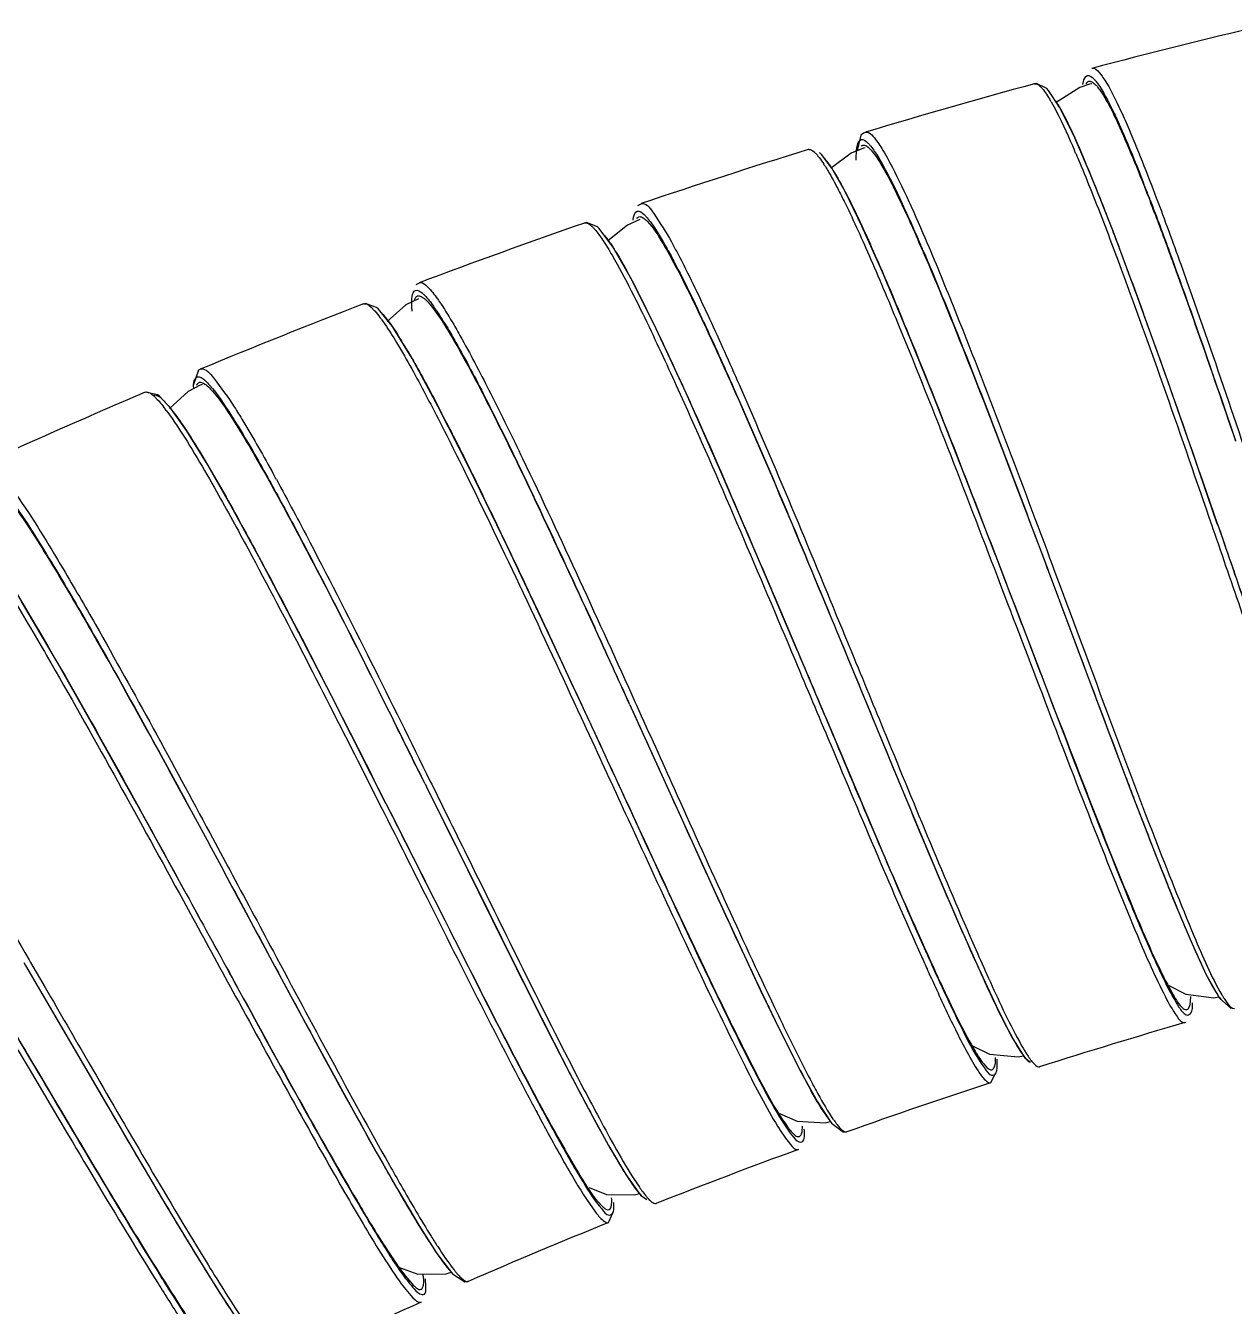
# Model space of a CAD drawing. Header units: millimetres. Extents: x 601 to 1195, y -13 to 407.
# Drawn here: x 950.86 to 964.51, y 366.75 to 381.21 of the extents above; entities that cross this region are included whole.
import ezdxf

# ---------------------------------------------------------------- set-up
doc = ezdxf.new("R2010")
doc.units = ezdxf.units.MM
doc.header["$LTSCALE"] = 0.1

msp = doc.modelspace()

# ---------------------------------------------------------------- linework, layer by layer
at = {"color": 7, "linetype": 'Continuous'}
for p, q in [((962.904, 380.732), (962.904, 380.732)), ((962.276, 380.561), (962.249, 380.556)), ((962.396, 380.503), (962.276, 380.561)), ((962.839, 380.555), (962.845, 380.566)), ((962.904, 380.557), (962.878, 380.553)), ((962.767, 380.516), (962.5, 380.345)), ((962.878, 380.553), (962.767, 380.516)), ((962.699, 379.973), (962.539, 380.294)), ((960.361, 380.012), (960.323, 380.001)), ((960.345, 380.011), (960.361, 380.012)), ((960.344, 379.834), (960.325, 379.831)), ((962.9, 379.506), (962.699, 379.973)), ((959.834, 379.774), (959.828, 379.776)), ((960.184, 379.775), (959.964, 379.609)), ((960.325, 379.831), (960.184, 379.775)), ((960.117, 379.339), (959.968, 379.604)), ((963.142, 378.893), (962.9, 379.506)), ((960.307, 378.949), (960.117, 379.339)), ((957.826, 379.205), (957.77, 379.177)), ((957.812, 379.204), (957.826, 379.205)), ((957.195, 378.99), (957.17, 378.984)), ((957.319, 378.941), (957.195, 378.99)), ((957.798, 379.023), (957.659, 378.962)), ((957.828, 379.048), (957.837, 379.043)), ((957.659, 378.962), (957.438, 378.784)), ((960.539, 378.429), (960.307, 378.949)), ((963.422, 378.141), (963.142, 378.893)), ((955.321, 378.313), (955.268, 378.285)), ((955.307, 378.311), (955.321, 378.313)), ((955.299, 378.13), (955.156, 378.061)), ((963.734, 377.272), (963.422, 378.141)), ((954.699, 378.077), (954.673, 378.069)), ((954.824, 378.032), (954.699, 378.077)), ((955.156, 378.061), (954.944, 377.873)), ((955.226, 377.455), (955.003, 377.816)), ((958.321, 377.062), (957.982, 377.791)), ((952.813, 377.322), (952.752, 377.149)), ((952.842, 377.336), (952.813, 377.322)), ((952.834, 377.334), (952.842, 377.336)), ((952.832, 377.153), (952.697, 377.083)), ((952.752, 377.149), (952.756, 377.113)), ((952.856, 377.16), (952.832, 377.153)), ((952.351, 377.046), (952.211, 377.073)), ((952.697, 377.083), (952.488, 376.888)), ((955.455, 376.901), (955.475, 376.863)), ((953.616, 376.074), (953.629, 376.05)), ((956.305, 375.328), (955.879, 376.205)), ((964.119, 376.171), (964.32, 375.59)), ((964.258, 375.568), (964.27, 375.532)), ((964.32, 375.59), (964.333, 375.554)), ((964.32, 375.588), (964.332, 375.554)), ((956.783, 374.314), (956.305, 375.328)), ((961.813, 375.235), (961.934, 374.919)), ((959.572, 374.167), (959.162, 375.134)), ((962.396, 375.094), (962.409, 375.06)), ((962.397, 375.093), (962.409, 375.06)), ((962.409, 375.06), (962.752, 374.144)), ((962.459, 375.116), (962.471, 375.083)), ((961.934, 374.919), (961.948, 374.883)), ((961.934, 374.919), (961.947, 374.884)), ((959.315, 374.775), (959.572, 374.169)), ((961.872, 374.896), (961.951, 374.689)), ((961.947, 374.884), (962.014, 374.711)), ((956.62, 374.662), (956.749, 374.386)), ((957.183, 374.644), (957.288, 374.415)), ((957.186, 374.634), (957.29, 374.409)), ((960.028, 374.36), (960.042, 374.325)), ((960.028, 374.359), (960.042, 374.325)), ((960.089, 374.383), (960.103, 374.35)), ((960.103, 374.35), (960.191, 374.136)), ((957.236, 373.338), (956.783, 374.314)), ((960.042, 374.325), (960.64, 372.878)), ((959.511, 374.143), (959.526, 374.107)), ((959.572, 374.169), (959.587, 374.133)), ((959.572, 374.167), (959.586, 374.133)), ((957.686, 373.544), (957.701, 373.511)), ((957.686, 373.543), (957.701, 373.511)), ((957.701, 373.511), (958.351, 372.078)), ((957.747, 373.57), (957.761, 373.538)), ((957.236, 373.339), (957.252, 373.303)), ((957.236, 373.338), (957.252, 373.304)), ((957.176, 373.311), (957.193, 373.275)), ((957.193, 373.275), (957.288, 373.068)), ((957.252, 373.304), (957.349, 373.094)), ((963.219, 372.903), (963.279, 372.743)), ((954.653, 372.832), (954.871, 372.4)), ((955.372, 372.65), (955.389, 372.618)), ((955.373, 372.651), (955.389, 372.618)), ((955.389, 372.618), (956.091, 371.2)), ((955.432, 372.679), (955.448, 372.647)), ((955.448, 372.647), (955.57, 372.398)), ((952.118, 372.422), (952.656, 371.444)), ((954.871, 372.4), (954.889, 372.365)), ((954.93, 372.43), (954.948, 372.395)), ((954.93, 372.43), (954.947, 372.396)), ((952.942, 372.096), (953.15, 371.709)), ((953.091, 371.679), (953.108, 371.647)), ((953.091, 371.679), (953.108, 371.647)), ((953.108, 371.647), (953.862, 370.246)), ((953.15, 371.709), (953.166, 371.678)), ((963.683, 371.699), (963.711, 371.629)), ((963.711, 371.629), (963.733, 371.573)), ((952.656, 371.444), (952.675, 371.41)), ((952.656, 371.444), (952.674, 371.41)), ((952.598, 371.412), (952.617, 371.377)), ((952.617, 371.377), (952.75, 371.135)), ((964.021, 370.877), (964.192, 370.502)), ((950.843, 370.632), (950.861, 370.6)), ((950.861, 370.6), (951.779, 369.026)), ((950.901, 370.664), (950.918, 370.633)), ((950.918, 370.633), (951.082, 370.351)), ((964.192, 370.502), (964.345, 370.229)), ((963.771, 370.374), (963.963, 370.274)), ((963.963, 370.274), (964.281, 370.236)), ((964.281, 370.236), (964.336, 370.246)), ((964.345, 370.229), (964.476, 370.115)), ((963.951, 369.955), (963.964, 369.959)), ((963.951, 369.955), (963.955, 369.955)), ((961.993, 369.803), (962.145, 369.557)), ((961.554, 369.692), (961.747, 369.597)), ((961.747, 369.597), (962.069, 369.567)), ((962.069, 369.567), (962.131, 369.58)), ((962.145, 369.557), (962.209, 369.506)), ((961.758, 369.275), (961.761, 369.277)), ((961.758, 369.275), (961.76, 369.276)), ((961.761, 369.277), (961.818, 369.386)), ((959.803, 369.059), (959.963, 368.817)), ((959.377, 368.927), (959.576, 368.841)), ((959.576, 368.841), (959.894, 368.824)), ((959.894, 368.824), (959.949, 368.838)), ((959.963, 368.817), (960.098, 368.717)), ((959.586, 368.522), (959.59, 368.523)), ((959.586, 368.522), (959.588, 368.523)), ((957.639, 368.24), (957.807, 368.004)), ((957.224, 368.091), (957.422, 368.013)), ((957.422, 368.013), (957.742, 368.009)), ((957.742, 368.009), (957.793, 368.024)), ((957.807, 368.004), (957.877, 367.956)), ((952.446, 367.894), (952.76, 367.373)), ((952.463, 367.865), (952.477, 367.842)), ((957.441, 367.696), (957.445, 367.697)), ((957.441, 367.696), (957.444, 367.696)), ((957.445, 367.697), (957.496, 367.814)), ((955.505, 367.348), (955.681, 367.118)), ((955.085, 367.189), (955.289, 367.115)), ((955.289, 367.115), (955.609, 367.119)), ((955.609, 367.119), (955.666, 367.137)), ((955.681, 367.118), (955.821, 367.026)), ((952.317, 367.072), (952.357, 367.009)), ((955.821, 367.026), (955.87, 367.038)), ((955.324, 366.796), (955.328, 366.798))]:
    msp.add_line(p, q, dxfattribs=at)
for points in [[(962.539, 380.294), (962.415, 380.482), (962.396, 380.503)], [(960.323, 380.001), (960.295, 379.978), (960.254, 379.802)], [(959.968, 379.604), (959.851, 379.759), (959.834, 379.774)], [(957.494, 378.715), (957.34, 378.921), (957.319, 378.941)], [(957.982, 377.791), (957.706, 378.342), (957.494, 378.715)], [(961.813, 375.235), (961.453, 376.168), (961.117, 377.023), (960.81, 377.783), (960.539, 378.429)], [(955.003, 377.816), (954.846, 378.012), (954.824, 378.032)], [(955.879, 376.205), (955.518, 376.918), (955.226, 377.455)], [(964.32, 375.588), (964.069, 376.315), (963.734, 377.272)], [(952.502, 376.889), (952.369, 377.032), (952.351, 377.046)], [(959.162, 375.134), (958.717, 376.167), (958.321, 377.062)], [(953.183, 375.788), (952.903, 376.276), (952.677, 376.641), (952.502, 376.889)], [(954.93, 372.43), (954.765, 372.756), (954.314, 373.645), (953.894, 374.459), (953.515, 375.179), (953.183, 375.788)], [(962.409, 375.06), (962.861, 373.852), (963.118, 373.17)], [(952.118, 372.422), (951.636, 373.288), (951.198, 374.058), (950.814, 374.712)], [(963.118, 373.17), (963.367, 372.513), (963.604, 371.9)], [(960.64, 372.878), (960.903, 372.246), (961.157, 371.642), (961.398, 371.079), (961.621, 370.573), (961.821, 370.143), (961.993, 369.803)], [(958.351, 372.078), (958.634, 371.458), (958.907, 370.864), (959.166, 370.311), (959.406, 369.815), (959.62, 369.392), (959.803, 369.059)], [(963.604, 371.9), (963.823, 371.349), (964.021, 370.877)], [(956.091, 371.2), (956.394, 370.591), (956.686, 370.009), (956.963, 369.468), (957.218, 368.981), (957.446, 368.566), (957.639, 368.24)], [(950.861, 370.6), (951.421, 369.639), (951.77, 369.04)], [(953.862, 370.246), (954.185, 369.649), (954.495, 369.079), (954.789, 368.549), (955.06, 368.073), (955.301, 367.667), (955.505, 367.348)], [(951.77, 369.04), (952.114, 368.454), (952.446, 367.894)], [(952.76, 367.373), (953.048, 366.911), (953.299, 366.53)]]:
    msp.add_lwpolyline(points, dxfattribs=at)
for centre, radius, start, end in [((982.961, 304.665), 78.666, 103.32538, 104.77142), ((982.961, 304.665), 78.666, 105.26205, 106.70809), ((960.728, 379.367), 1.978, 29.8959, 30.4281), ((961.183, 379.539), 1.55, 30.7539, 32.186), ((960.973, 379.413), 1.795, 30.5526, 30.7826), ((982.961, 304.665), 78.667, 107.19858, 108.64462), ((959.711, 379.782), 0.034, 99.0682, 106.959), ((959.411, 379.417), 0.514, 39.698, 42.1803), ((959.28, 379.308), 0.684, 37.6647, 39.7092), ((959.613, 379.478), 0.36, 43.3956, 44.9526), ((959.577, 379.444), 0.41, 42.5254, 43.4089), ((950.812, 374.669), 12.956, 23.1582, 23.3371), ((950.713, 374.544), 13.158, 22.925, 23.4555), ((958.315, 378.636), 1.861, 31.9744, 32.9505), ((959.038, 379.017), 1.098, 34.7842, 36.1827), ((945.832, 372.49), 18.453, 21.8609, 22.8943), ((939.65, 370.111), 25.596, 21.2213, 21.3634), ((935.185, 368.213), 29.927, 20.7292, 21.8706), ((936.744, 368.985), 28.713, 20.9285, 21.2184), ((949.455, 373.934), 12.475, 24.7499, 25.0118), ((944.915, 371.861), 17.466, 23.3965, 24.6909), ((934.106, 367.877), 31.567, 20.7922, 21.0646), ((982.961, 304.665), 78.666, 109.13523, 110.58128), ((956.541, 378.166), 1.096, 36.6454, 38.2119), ((955.65, 377.639), 2.077, 33.6898, 33.9052), ((956.229, 377.935), 1.484, 34.5849, 36.6137), ((955.908, 377.712), 1.875, 34.0164, 34.6364), ((955.763, 377.614), 2.05, 33.7195, 34.0208), ((939.943, 369.591), 22.925, 23.3503, 23.66), ((938.138, 368.901), 24.861, 23.1588, 23.454), ((921.721, 363.057), 44.345, 20.6008, 20.8033), ((937.986, 368.72), 24.554, 23.6067, 23.7968), ((902.803, 355.979), 64.543, 19.63719, 20.57257), ((945.135, 371.73), 14.204, 26.5387, 27.2017), ((982.961, 304.665), 78.666, 111.0719, 112.51794), ((954.371, 377.612), 0.576, 43.0934, 44.6516), ((954.274, 377.521), 0.709, 41.4735, 43.0879), ((940.441, 369.389), 19.449, 25.7469, 26.5301), ((953.4, 376.821), 1.829, 35.9414, 36.9027), ((954.072, 377.233), 1.095, 38.6831, 40.046), ((930.566, 364.639), 30.407, 24.72, 25.7257), ((934.503, 366.65), 26.507, 25.037, 25.1568), ((865.281, 342.449), 104.43, 19.56725, 19.71042), ((950.179, 374.605), 5.794, 31.1714, 31.7549), ((949.391, 374.128), 6.716, 30.756, 31.1746), ((816.029, 324.989), 156.686, 19.06606, 19.55156), ((919.097, 359.326), 43.047, 24.479, 24.7604), ((982.961, 304.665), 78.666, 113.00857, 114.45461), ((933.752, 365.53), 24.566, 27.4768, 27.6783), ((950.55, 375.45), 2.37, 36.7486, 37.3304), ((931.072, 364.137), 27.585, 27.2133, 27.4754), ((929.087, 362.613), 28.055, 28.712, 28.8417), ((852.949, 330.051), 115.385, 23.34768, 23.50596), ((891.24, 344.34), 72.067, 25.70041, 25.97727), ((862.159, 331.07), 104.539, 24.63408, 25.38957), ((864.516, 332.027), 101.996, 24.69171, 25.45674), ((797.272, 306.077), 176.004, 22.9745, 23.32989), ((861.547, 330.07), 105.011, 25.12806, 25.69028), ((709.01, 258.635), 273.447, 24.80131, 25.04325), ((696.173, 254.781), 287.217, 24.42449, 24.61562), ((700.333, 256.377), 282.769, 24.47881, 24.67155), ((1333.374, 512.746), 395.69, 200.50447, 200.69635), ((668.019, 230.215), 320.718, 26.36677, 26.49716), ((676.439, 234.06), 311.466, 26.42087, 26.55417), ((1000.42, 386.221), 39.503, 201.7656, 201.9394), ((989.275, 381.963), 28.043, 202.4088, 202.9943), ((996.375, 386.539), 38.711, 204.0491, 204.3495), ((973.794, 375.112), 10.651, 203.934, 204.3517), ((998.322, 387.348), 40.885, 204.0288, 204.2515), ((993.494, 387.013), 38.64, 205.8687, 206.4956), ((994.982, 387.27), 39.628, 205.6006, 205.8379), ((963.213, 370.269), 0.807, 356.2484, 358.6006), ((965.129, 370.797), 0.964, 213.0871, 213.6266), ((965.557, 370.967), 1.376, 210.5073, 212.0881), ((965.282, 370.795), 1.052, 212.1093, 213.3321), ((982.961, 304.665), 68, 106.23048, 107.67653), ((983.17, 381.777), 27.071, 206.3105, 206.9391), ((962.39, 369.747), 0.307, 222.4774, 225.0822), ((982.961, 304.665), 68, 108.1669, 109.61294), ((961.738, 369.418), 0.0886, 335.8051, 337.8734), ((961.728, 369.422), 0.0992, 337.8665, 339.4756), ((992.258, 387.96), 40.382, 207.9523, 208.1025), ((990.396, 387.035), 38.238, 207.974, 208.2003), ((986.46, 385.035), 33.819, 208.2251, 208.3532), ((960.648, 369.399), 0.895, 217.1126, 218.2492), ((960.49, 369.274), 0.694, 218.2124, 220.3593), ((961.081, 369.613), 1.33, 214.4342, 216.2723), ((960.813, 369.418), 0.999, 216.3103, 217.4842), ((960.706, 369.336), 0.865, 217.5018, 217.9804), ((960.128, 368.744), 0.0252, 284.1194, 289.8235), ((982.961, 304.665), 68, 110.10357, 111.54961), ((989.116, 387.745), 39.329, 209.5252, 209.6762), ((960.18, 369.745), 2.901, 212.896, 214.6694), ((978.821, 382.226), 28.115, 210.3208, 210.6582), ((977.602, 381.407), 26.655, 210.1553, 210.8904), ((958.039, 368.208), 0.304, 226.8333, 228.6663), ((999.526, 395.981), 54.822, 210.8823, 211.5841), ((982.961, 304.665), 68, 112.04023, 113.48628), ((957.395, 367.842), 0.107, 342.8261, 344.631), ((957.383, 367.845), 0.119, 344.6228, 345.8885), ((984.017, 386.849), 37.295, 211.8967, 212.0819), ((956.288, 367.71), 0.844, 221.0864, 222.7362), ((956.347, 367.648), 0.809, 221.579, 222.4728), ((954.437, 366.997), 0.921, 5.2906, 6.678), ((955.851, 367.055), 0.0253, 287.2407, 293.6731), ((982.961, 304.665), 68, 113.97714, 115.42318)]:
    msp.add_arc(centre, radius, start, end, dxfattribs=at)
for points, knots in [([(962.904, 380.732), (962.911, 380.734), (962.956, 380.729), (962.984, 380.689), (963.006, 380.66)], [0, 0, 0, 0, 0.162462, 1, 1, 1, 1]), ([(962.254, 380.557), (962.263, 380.56), (962.288, 380.555), (962.307, 380.54), (962.317, 380.53)], [0, 0, 0, 0, 0.408357, 1, 1, 1, 1]), ([(962.801, 380.549), (962.802, 380.554), (962.804, 380.564), (962.806, 380.574), (962.807, 380.579)], [0, 0, 0, 0, 0.519116, 1, 1, 1, 1]), ([(962.807, 380.579), (962.814, 380.606), (962.843, 380.68), (962.906, 380.632), (962.925, 380.613)], [0, 0, 0, 0, 0.505353, 1, 1, 1, 1]), ([(962.845, 380.566), (962.848, 380.57), (962.855, 380.579), (962.865, 380.584), (962.87, 380.585)], [0, 0, 0, 0, 0.536795, 1, 1, 1, 1]), ([(962.87, 380.585), (962.874, 380.586), (962.884, 380.587), (962.893, 380.584), (962.897, 380.582)], [0, 0, 0, 0, 0.469878, 1, 1, 1, 1]), ([(962.897, 380.582), (962.905, 380.579), (962.946, 380.553), (962.974, 380.513), (962.997, 380.48)], [0, 0, 0, 0, 0.1735, 1, 1, 1, 1]), ([(962.925, 380.613), (962.929, 380.609), (962.937, 380.6), (962.944, 380.592), (962.948, 380.587)], [0, 0, 0, 0, 0.478004, 1, 1, 1, 1]), ([(962.948, 380.587), (962.964, 380.567), (963.044, 380.452), (963.106, 380.326), (963.155, 380.222)], [0, 0, 0, 0, 0.179943, 1, 1, 1, 1]), ([(963.006, 380.66), (963.022, 380.64), (963.099, 380.525), (963.16, 380.4), (963.208, 380.298)], [0, 0, 0, 0, 0.183499, 1, 1, 1, 1]), ([(962.317, 380.53), (962.326, 380.522), (962.371, 380.473), (962.407, 380.415), (962.434, 380.369)], [0, 0, 0, 0, 0.186973, 1, 1, 1, 1]), ([(962.997, 380.48), (963.095, 380.337), (963.287, 379.915), (963.461, 379.49), (963.564, 379.223)], [0, 0, 0, 0, 0.377878, 1, 1, 1, 1]), ([(962.443, 380.353), (962.463, 380.318), (962.56, 380.138), (962.643, 379.952), (962.708, 379.802)], [0, 0, 0, 0, 0.198241, 1, 1, 1, 1]), ([(962.519, 380.326), (962.539, 380.292), (962.636, 380.115), (962.719, 379.93), (962.784, 379.781)], [0, 0, 0, 0, 0.196123, 1, 1, 1, 1]), ([(963.208, 380.298), (963.24, 380.23), (963.392, 379.891), (963.526, 379.545), (963.631, 379.269)], [0, 0, 0, 0, 0.202167, 1, 1, 1, 1]), ([(963.155, 380.222), (963.181, 380.168), (963.299, 379.909), (963.405, 379.645), (963.487, 379.436)], [0, 0, 0, 0, 0.208533, 1, 1, 1, 1]), ([(960.361, 380.012), (960.39, 380.008), (960.455, 379.941), (960.501, 379.874), (960.53, 379.827)], [0, 0, 0, 0, 0.347212, 1, 1, 1, 1]), ([(960.243, 379.693), (960.242, 379.71), (960.243, 379.767), (960.246, 379.824), (960.255, 379.863)], [0, 0, 0, 0, 0.306305, 1, 1, 1, 1]), ([(960.255, 379.863), (960.261, 379.887), (960.29, 379.954), (960.349, 379.912), (960.368, 379.894)], [0, 0, 0, 0, 0.494692, 1, 1, 1, 1]), ([(960.298, 379.852), (960.301, 379.854), (960.306, 379.859), (960.313, 379.862), (960.316, 379.863)], [0, 0, 0, 0, 0.518668, 1, 1, 1, 1]), ([(960.316, 379.863), (960.319, 379.864), (960.325, 379.865), (960.332, 379.864), (960.335, 379.863)], [0, 0, 0, 0, 0.482418, 1, 1, 1, 1]), ([(960.335, 379.863), (960.365, 379.856), (960.431, 379.788), (960.478, 379.718), (960.508, 379.67)], [0, 0, 0, 0, 0.352524, 1, 1, 1, 1]), ([(960.368, 379.894), (960.377, 379.886), (960.419, 379.84), (960.454, 379.788), (960.481, 379.745)], [0, 0, 0, 0, 0.193194, 1, 1, 1, 1]), ([(959.705, 379.815), (959.728, 379.819), (959.761, 379.795), (959.784, 379.771), (959.792, 379.762)], [0, 0, 0, 0, 0.652987, 1, 1, 1, 1]), ([(959.879, 379.721), (959.886, 379.713), (959.902, 379.694), (959.916, 379.675), (959.924, 379.665)], [0, 0, 0, 0, 0.466452, 1, 1, 1, 1]), ([(960.481, 379.745), (960.502, 379.712), (960.603, 379.537), (960.691, 379.355), (960.76, 379.208)], [0, 0, 0, 0, 0.196123, 1, 1, 1, 1]), ([(960.53, 379.827), (960.551, 379.793), (960.651, 379.62), (960.738, 379.44), (960.805, 379.295)], [0, 0, 0, 0, 0.196714, 1, 1, 1, 1]), ([(962.724, 379.764), (962.738, 379.732), (962.798, 379.59), (962.856, 379.448), (962.899, 379.339)], [0, 0, 0, 0, 0.232993, 1, 1, 1, 1]), ([(959.894, 379.621), (959.905, 379.604), (959.954, 379.523), (959.999, 379.44), (960.033, 379.374)], [0, 0, 0, 0, 0.217373, 1, 1, 1, 1]), ([(959.94, 379.643), (959.953, 379.623), (960.018, 379.524), (960.074, 379.42), (960.118, 379.337)], [0, 0, 0, 0, 0.203157, 1, 1, 1, 1]), ([(960.508, 379.67), (960.524, 379.644), (960.599, 379.516), (960.666, 379.384), (960.717, 379.278)], [0, 0, 0, 0, 0.20619, 1, 1, 1, 1]), ([(960.033, 379.374), (960.061, 379.32), (960.192, 379.058), (960.312, 378.791), (960.404, 378.58)], [0, 0, 0, 0, 0.209307, 1, 1, 1, 1]), ([(960.717, 379.278), (960.735, 379.241), (960.812, 379.08), (960.885, 378.917), (960.94, 378.791)], [0, 0, 0, 0, 0.225836, 1, 1, 1, 1]), ([(960.805, 379.295), (960.826, 379.251), (960.915, 379.056), (961, 378.86), (961.064, 378.708)], [0, 0, 0, 0, 0.22643, 1, 1, 1, 1]), ([(962.899, 379.339), (963.003, 379.08), (963.478, 377.831), (963.913, 376.568), (964.258, 375.568)], [0, 0, 0, 0, 0.208687, 1, 1, 1, 1]), ([(963.631, 379.269), (963.726, 379.019), (964.149, 377.859), (964.543, 376.688), (964.851, 375.769)], [0, 0, 0, 0, 0.215572, 1, 1, 1, 1]), ([(957.727, 379.051), (957.732, 379.077), (957.763, 379.149), (957.825, 379.1), (957.846, 379.081)], [0, 0, 0, 0, 0.479436, 1, 1, 1, 1]), ([(957.826, 379.205), (957.883, 379.201), (958.004, 379.021), (958.094, 378.882), (958.155, 378.771)], [0, 0, 0, 0, 0.313266, 1, 1, 1, 1]), ([(963.562, 379.241), (963.637, 379.046), (963.971, 378.146), (964.283, 377.238), (964.525, 376.527)], [0, 0, 0, 0, 0.217085, 1, 1, 1, 1]), ([(957.175, 378.985), (957.184, 378.989), (957.21, 378.985), (957.229, 378.97), (957.24, 378.961)], [0, 0, 0, 0, 0.40709, 1, 1, 1, 1]), ([(957.722, 379.016), (957.722, 379.022), (957.724, 379.034), (957.726, 379.045), (957.727, 379.051)], [0, 0, 0, 0, 0.52342, 1, 1, 1, 1]), ([(957.765, 379.035), (957.768, 379.04), (957.774, 379.048), (957.783, 379.053), (957.787, 379.055)], [0, 0, 0, 0, 0.533999, 1, 1, 1, 1]), ([(957.787, 379.055), (957.793, 379.057), (957.808, 379.057), (957.821, 379.052), (957.828, 379.048)], [0, 0, 0, 0, 0.447495, 1, 1, 1, 1]), ([(957.837, 379.043), (957.853, 379.032), (957.944, 378.947), (958.007, 378.839), (958.061, 378.749)], [0, 0, 0, 0, 0.156806, 1, 1, 1, 1]), ([(957.846, 379.081), (957.85, 379.077), (957.857, 379.07), (957.864, 379.063), (957.867, 379.059)], [0, 0, 0, 0, 0.481419, 1, 1, 1, 1]), ([(957.867, 379.059), (957.885, 379.04), (957.976, 378.925), (958.049, 378.797), (958.107, 378.692)], [0, 0, 0, 0, 0.179558, 1, 1, 1, 1]), ([(960.259, 379.052), (960.274, 379.019), (960.34, 378.878), (960.404, 378.737), (960.452, 378.627)], [0, 0, 0, 0, 0.231766, 1, 1, 1, 1]), ([(963.617, 379.083), (963.688, 378.896), (964.002, 378.046), (964.298, 377.189), (964.526, 376.521)], [0, 0, 0, 0, 0.22012, 1, 1, 1, 1]), ([(957.24, 378.961), (957.244, 378.958), (957.253, 378.95), (957.261, 378.942), (957.266, 378.938)], [0, 0, 0, 0, 0.474992, 1, 1, 1, 1]), ([(957.266, 378.938), (957.274, 378.93), (957.314, 378.886), (957.348, 378.837), (957.375, 378.798)], [0, 0, 0, 0, 0.202832, 1, 1, 1, 1]), ([(957.379, 378.791), (957.416, 378.736), (957.608, 378.418), (957.771, 378.085), (957.902, 377.812)], [0, 0, 0, 0, 0.181447, 1, 1, 1, 1]), ([(957.468, 378.752), (957.491, 378.718), (957.598, 378.547), (957.693, 378.367), (957.768, 378.223)], [0, 0, 0, 0, 0.198827, 1, 1, 1, 1]), ([(958.061, 378.749), (958.094, 378.694), (958.253, 378.409), (958.396, 378.116), (958.507, 377.879)], [0, 0, 0, 0, 0.197582, 1, 1, 1, 1]), ([(958.107, 378.692), (958.137, 378.639), (958.273, 378.385), (958.398, 378.125), (958.495, 377.918)], [0, 0, 0, 0, 0.209327, 1, 1, 1, 1]), ([(958.155, 378.771), (958.187, 378.713), (958.339, 378.428), (958.477, 378.136), (958.585, 377.903)], [0, 0, 0, 0, 0.206871, 1, 1, 1, 1]), ([(960.99, 378.677), (961.096, 378.431), (961.586, 377.245), (962.039, 376.044), (962.396, 375.094)], [0, 0, 0, 0, 0.209287, 1, 1, 1, 1]), ([(960.995, 378.679), (961.102, 378.43), (961.589, 377.243), (962.041, 376.042), (962.397, 375.093)], [0, 0, 0, 0, 0.21073, 1, 1, 1, 1]), ([(961.064, 378.708), (961.17, 378.458), (961.655, 377.268), (962.105, 376.064), (962.459, 375.116)], [0, 0, 0, 0, 0.211838, 1, 1, 1, 1]), ([(960.404, 378.58), (960.515, 378.325), (961.026, 377.106), (961.499, 375.871), (961.872, 374.896)], [0, 0, 0, 0, 0.2099, 1, 1, 1, 1]), ([(960.485, 378.553), (960.595, 378.302), (961.098, 377.099), (961.565, 375.882), (961.933, 374.92)], [0, 0, 0, 0, 0.209918, 1, 1, 1, 1]), ([(955.321, 378.313), (955.351, 378.312), (955.426, 378.244), (955.478, 378.177), (955.512, 378.129)], [0, 0, 0, 0, 0.341525, 1, 1, 1, 1]), ([(955.226, 377.99), (955.225, 378.007), (955.221, 378.062), (955.221, 378.119), (955.227, 378.157)], [0, 0, 0, 0, 0.305412, 1, 1, 1, 1]), ([(955.227, 378.157), (955.232, 378.182), (955.256, 378.251), (955.318, 378.212), (955.339, 378.195)], [0, 0, 0, 0, 0.493713, 1, 1, 1, 1]), ([(955.256, 378.116), (955.259, 378.127), (955.265, 378.145), (955.28, 378.158), (955.288, 378.161)], [0, 0, 0, 0, 0.573498, 1, 1, 1, 1]), ([(955.288, 378.161), (955.294, 378.163), (955.309, 378.164), (955.323, 378.159), (955.33, 378.155)], [0, 0, 0, 0, 0.445302, 1, 1, 1, 1]), ([(955.33, 378.155), (955.338, 378.151), (955.354, 378.141), (955.369, 378.128), (955.377, 378.12)], [0, 0, 0, 0, 0.448008, 1, 1, 1, 1]), ([(955.339, 378.195), (955.348, 378.187), (955.397, 378.141), (955.437, 378.088), (955.468, 378.044)], [0, 0, 0, 0, 0.191664, 1, 1, 1, 1]), ([(955.377, 378.12), (955.397, 378.102), (955.505, 377.979), (955.59, 377.839), (955.659, 377.723)], [0, 0, 0, 0, 0.169944, 1, 1, 1, 1]), ([(955.512, 378.129), (955.526, 378.109), (955.591, 378.014), (955.65, 377.916), (955.696, 377.838)], [0, 0, 0, 0, 0.212905, 1, 1, 1, 1]), ([(954.678, 378.071), (954.684, 378.074), (954.726, 378.075), (954.757, 378.041), (954.781, 378.017)], [0, 0, 0, 0, 0.166075, 1, 1, 1, 1]), ([(955.468, 378.044), (955.48, 378.027), (955.536, 377.946), (955.588, 377.862), (955.628, 377.796)], [0, 0, 0, 0, 0.216294, 1, 1, 1, 1]), ([(954.881, 377.894), (954.894, 377.877), (954.954, 377.792), (955.008, 377.705), (955.05, 377.635)], [0, 0, 0, 0, 0.2151, 1, 1, 1, 1]), ([(954.927, 377.917), (954.941, 377.9), (955.005, 377.816), (955.062, 377.726), (955.106, 377.655)], [0, 0, 0, 0, 0.206066, 1, 1, 1, 1]), ([(955.696, 377.838), (955.728, 377.784), (955.873, 377.527), (956.009, 377.264), (956.114, 377.056)], [0, 0, 0, 0, 0.211848, 1, 1, 1, 1]), ([(957.902, 377.812), (958.022, 377.56), (958.58, 376.347), (959.1, 375.117), (959.511, 374.143)], [0, 0, 0, 0, 0.208697, 1, 1, 1, 1]), ([(958.507, 377.879), (958.622, 377.637), (959.149, 376.472), (959.64, 375.292), (960.028, 374.36)], [0, 0, 0, 0, 0.209705, 1, 1, 1, 1]), ([(958.519, 377.868), (958.633, 377.624), (959.156, 376.463), (959.644, 375.286), (960.028, 374.359)], [0, 0, 0, 0, 0.211539, 1, 1, 1, 1]), ([(958.585, 377.903), (958.699, 377.657), (959.219, 376.492), (959.706, 375.312), (960.089, 374.383)], [0, 0, 0, 0, 0.212504, 1, 1, 1, 1]), ([(955.628, 377.796), (955.659, 377.743), (955.806, 377.489), (955.942, 377.229), (956.048, 377.022)], [0, 0, 0, 0, 0.209595, 1, 1, 1, 1]), ([(955.659, 377.723), (955.691, 377.669), (955.838, 377.415), (955.974, 377.155), (956.079, 376.948)], [0, 0, 0, 0, 0.210447, 1, 1, 1, 1]), ([(955.05, 377.635), (955.081, 377.585), (955.222, 377.344), (955.353, 377.097), (955.455, 376.901)], [0, 0, 0, 0, 0.211464, 1, 1, 1, 1]), ([(955.162, 377.563), (955.189, 377.518), (955.308, 377.314), (955.42, 377.105), (955.506, 376.941)], [0, 0, 0, 0, 0.217133, 1, 1, 1, 1]), ([(952.761, 377.183), (952.764, 377.208), (952.798, 377.279), (952.861, 377.228), (952.884, 377.208)], [0, 0, 0, 0, 0.450614, 1, 1, 1, 1]), ([(952.842, 377.336), (952.899, 377.346), (953.046, 377.154), (953.145, 377.021), (953.218, 376.908)], [0, 0, 0, 0, 0.301028, 1, 1, 1, 1]), ([(952.757, 377.145), (952.757, 377.152), (952.758, 377.165), (952.76, 377.177), (952.761, 377.183)], [0, 0, 0, 0, 0.527224, 1, 1, 1, 1]), ([(952.795, 377.155), (952.796, 377.157), (952.798, 377.162), (952.8, 377.166), (952.801, 377.168)], [0, 0, 0, 0, 0.520411, 1, 1, 1, 1]), ([(952.801, 377.168), (952.804, 377.172), (952.809, 377.178), (952.816, 377.182), (952.82, 377.184)], [0, 0, 0, 0, 0.524791, 1, 1, 1, 1]), ([(952.82, 377.184), (952.824, 377.185), (952.832, 377.187), (952.841, 377.186), (952.846, 377.185)], [0, 0, 0, 0, 0.472845, 1, 1, 1, 1]), ([(952.846, 377.185), (952.854, 377.183), (952.905, 377.16), (952.942, 377.118), (952.972, 377.084)], [0, 0, 0, 0, 0.167375, 1, 1, 1, 1]), ([(952.884, 377.208), (952.905, 377.19), (953.015, 377.073), (953.103, 376.938), (953.175, 376.826)], [0, 0, 0, 0, 0.170334, 1, 1, 1, 1]), ([(958.275, 377.163), (958.313, 377.078), (958.477, 376.715), (958.637, 376.351), (958.759, 376.072)], [0, 0, 0, 0, 0.235019, 1, 1, 1, 1]), ([(952.213, 377.074), (952.222, 377.078), (952.248, 377.076), (952.269, 377.063), (952.28, 377.054)], [0, 0, 0, 0, 0.407005, 1, 1, 1, 1]), ([(952.28, 377.054), (952.284, 377.051), (952.293, 377.045), (952.301, 377.038), (952.305, 377.034)], [0, 0, 0, 0, 0.476545, 1, 1, 1, 1]), ([(952.305, 377.034), (952.315, 377.026), (952.362, 376.98), (952.403, 376.929), (952.435, 376.887)], [0, 0, 0, 0, 0.199229, 1, 1, 1, 1]), ([(952.312, 377.042), (952.32, 377.044), (952.373, 377.034), (952.409, 376.991), (952.439, 376.959)], [0, 0, 0, 0, 0.156572, 1, 1, 1, 1]), ([(952.972, 377.084), (953.074, 376.967), (953.293, 376.628), (953.494, 376.282), (953.614, 376.067)], [0, 0, 0, 0, 0.387064, 1, 1, 1, 1]), ([(956.048, 377.022), (956.091, 376.937), (956.279, 376.563), (956.461, 376.186), (956.6, 375.893)], [0, 0, 0, 0, 0.226728, 1, 1, 1, 1]), ([(956.079, 376.948), (956.121, 376.867), (956.301, 376.508), (956.476, 376.147), (956.609, 375.868)], [0, 0, 0, 0, 0.227785, 1, 1, 1, 1]), ([(956.114, 377.056), (956.237, 376.814), (956.8, 375.66), (957.33, 374.491), (957.747, 373.57)], [0, 0, 0, 0, 0.211911, 1, 1, 1, 1]), ([(952.45, 376.868), (952.49, 376.815), (952.694, 376.518), (952.874, 376.207), (953.018, 375.952)], [0, 0, 0, 0, 0.185966, 1, 1, 1, 1]), ([(952.525, 376.856), (952.564, 376.806), (952.762, 376.524), (952.935, 376.225), (953.074, 375.981)], [0, 0, 0, 0, 0.184247, 1, 1, 1, 1]), ([(953.175, 376.826), (953.208, 376.774), (953.362, 376.528), (953.505, 376.275), (953.616, 376.074)], [0, 0, 0, 0, 0.210287, 1, 1, 1, 1]), ([(953.218, 376.908), (953.251, 376.856), (953.405, 376.606), (953.55, 376.349), (953.662, 376.146)], [0, 0, 0, 0, 0.210267, 1, 1, 1, 1]), ([(955.475, 376.863), (955.602, 376.617), (956.19, 375.443), (956.741, 374.251), (957.176, 373.311)], [0, 0, 0, 0, 0.210665, 1, 1, 1, 1]), ([(955.604, 376.752), (955.637, 376.687), (955.781, 376.406), (955.92, 376.124), (956.026, 375.906)], [0, 0, 0, 0, 0.232234, 1, 1, 1, 1]), ([(950.622, 376.094), (950.668, 376.037), (950.907, 375.711), (951.115, 375.364), (951.284, 375.079)], [0, 0, 0, 0, 0.179967, 1, 1, 1, 1]), ([(953.693, 376.09), (953.823, 375.852), (954.421, 374.725), (954.987, 373.58), (955.432, 372.679)], [0, 0, 0, 0, 0.21247, 1, 1, 1, 1]), ([(950.584, 376.007), (950.628, 375.953), (950.858, 375.642), (951.058, 375.311), (951.221, 375.04)], [0, 0, 0, 0, 0.180968, 1, 1, 1, 1]), ([(950.618, 375.94), (950.659, 375.889), (950.874, 375.598), (951.064, 375.289), (951.216, 375.037)], [0, 0, 0, 0, 0.183875, 1, 1, 1, 1]), ([(953.018, 375.952), (953.139, 375.737), (953.702, 374.707), (954.234, 373.66), (954.653, 372.832)], [0, 0, 0, 0, 0.209803, 1, 1, 1, 1]), ([(953.074, 375.981), (953.21, 375.741), (953.851, 374.569), (954.453, 373.376), (954.93, 372.43)], [0, 0, 0, 0, 0.207013, 1, 1, 1, 1]), ([(953.614, 376.067), (953.721, 375.875), (954.215, 374.961), (954.683, 374.032), (955.049, 373.299)], [0, 0, 0, 0, 0.211561, 1, 1, 1, 1]), ([(953.629, 376.05), (953.736, 375.858), (954.223, 374.95), (954.686, 374.029), (955.048, 373.304)], [0, 0, 0, 0, 0.213596, 1, 1, 1, 1]), ([(964.27, 375.532), (964.38, 375.214), (964.778, 374.057), (965.174, 372.898), (965.479, 372.065)], [0, 0, 0, 0, 0.274644, 1, 1, 1, 1]), ([(964.332, 375.554), (964.441, 375.24), (964.834, 374.095), (965.226, 372.95), (965.528, 372.125)], [0, 0, 0, 0, 0.274626, 1, 1, 1, 1]), ([(964.333, 375.554), (964.445, 375.229), (964.848, 374.059), (965.25, 372.887), (965.562, 372.048)], [0, 0, 0, 0, 0.27712, 1, 1, 1, 1]), ([(951.284, 375.079), (951.408, 374.871), (951.977, 373.885), (952.518, 372.884), (952.942, 372.096)], [0, 0, 0, 0, 0.212889, 1, 1, 1, 1]), ([(962.471, 375.083), (962.671, 374.547), (963.048, 373.531), (963.568, 372.141), (963.995, 371.071), (964.248, 370.478), (964.371, 370.268)], [0, 0, 0, 0, 0.331477, 0.628163, 0.858956, 1, 1, 1, 1]), ([(950.684, 374.925), (950.828, 374.69), (951.507, 373.542), (952.148, 372.372), (952.656, 371.444)], [0, 0, 0, 0, 0.207256, 1, 1, 1, 1]), ([(951.216, 375.037), (951.355, 374.807), (952, 373.699), (952.609, 372.571), (953.091, 371.679)], [0, 0, 0, 0, 0.209363, 1, 1, 1, 1]), ([(951.221, 375.04), (951.36, 374.808), (952.002, 373.698), (952.611, 372.57), (953.091, 371.679)], [0, 0, 0, 0, 0.210753, 1, 1, 1, 1]), ([(950.679, 374.811), (950.822, 374.575), (951.48, 373.453), (952.106, 372.312), (952.598, 371.412)], [0, 0, 0, 0, 0.211654, 1, 1, 1, 1]), ([(961.948, 374.883), (962.17, 374.303), (962.584, 373.221), (963.081, 371.939), (963.432, 371.088), (963.632, 370.626), (963.791, 370.318), (963.885, 370.155), (963.935, 370.115)], [0, 0, 0, 0, 0.360224, 0.672011, 0.796572, 0.894538, 0.962849, 1, 1, 1, 1]), ([(961.951, 374.689), (962.298, 373.783), (962.771, 372.527), (963.367, 371.047), (963.616, 370.472), (963.733, 370.247)], [0, 0, 0, 0, 0.607803, 0.841141, 1, 1, 1, 1]), ([(962.014, 374.711), (962.137, 374.389), (962.575, 373.241), (963.012, 372.091), (963.35, 371.273)], [0, 0, 0, 0, 0.279932, 1, 1, 1, 1]), ([(960.042, 374.325), (960.179, 373.994), (960.672, 372.803), (961.161, 371.61), (961.538, 370.759)], [0, 0, 0, 0, 0.27833, 1, 1, 1, 1]), ([(959.526, 374.107), (959.658, 373.794), (960.138, 372.656), (960.615, 371.517), (960.979, 370.7)], [0, 0, 0, 0, 0.275246, 1, 1, 1, 1]), ([(959.586, 374.133), (959.717, 373.824), (960.191, 372.698), (960.663, 371.572), (961.024, 370.764)], [0, 0, 0, 0, 0.275228, 1, 1, 1, 1]), ([(959.587, 374.133), (959.728, 373.799), (960.231, 372.608), (960.731, 371.415), (961.117, 370.569)], [0, 0, 0, 0, 0.280572, 1, 1, 1, 1]), ([(960.191, 374.136), (960.319, 373.825), (960.78, 372.703), (961.24, 371.581), (961.592, 370.78)], [0, 0, 0, 0, 0.277917, 1, 1, 1, 1]), ([(948.943, 373.938), (949.088, 373.709), (949.758, 372.629), (950.398, 371.529), (950.901, 370.664)], [0, 0, 0, 0, 0.21288, 1, 1, 1, 1]), ([(957.701, 373.511), (957.841, 373.202), (958.351, 372.078), (958.859, 370.953), (959.245, 370.147)], [0, 0, 0, 0, 0.275116, 1, 1, 1, 1]), ([(957.761, 373.538), (957.903, 373.224), (958.417, 372.084), (958.93, 370.943), (959.32, 370.124)], [0, 0, 0, 0, 0.275105, 1, 1, 1, 1]), ([(957.252, 373.303), (957.385, 373.016), (957.872, 371.965), (958.358, 370.912), (958.726, 370.154)], [0, 0, 0, 0, 0.272735, 1, 1, 1, 1]), ([(957.288, 373.068), (957.432, 372.758), (957.944, 371.648), (958.455, 370.537), (958.845, 369.747)], [0, 0, 0, 0, 0.279553, 1, 1, 1, 1]), ([(957.349, 373.094), (957.492, 372.784), (958.004, 371.675), (958.514, 370.566), (958.904, 369.779)], [0, 0, 0, 0, 0.280429, 1, 1, 1, 1]), ([(955.389, 372.618), (955.548, 372.297), (956.118, 371.145), (956.686, 369.99), (957.118, 369.169)], [0, 0, 0, 0, 0.278122, 1, 1, 1, 1]), ([(963.279, 372.743), (963.315, 372.65), (963.448, 372.301), (963.582, 371.954), (963.683, 371.699)], [0, 0, 0, 0, 0.266674, 1, 1, 1, 1]), ([(954.889, 372.365), (955.044, 372.058), (955.604, 370.944), (956.163, 369.829), (956.586, 369.031)], [0, 0, 0, 0, 0.275915, 1, 1, 1, 1]), ([(954.947, 372.396), (955.1, 372.092), (955.655, 370.99), (956.208, 369.887), (956.626, 369.099)], [0, 0, 0, 0, 0.275896, 1, 1, 1, 1]), ([(954.948, 372.395), (955.105, 372.083), (955.671, 370.963), (956.234, 369.84), (956.663, 369.041)], [0, 0, 0, 0, 0.278175, 1, 1, 1, 1]), ([(955.57, 372.398), (955.717, 372.101), (956.245, 371.03), (956.771, 369.958), (957.17, 369.193)], [0, 0, 0, 0, 0.277799, 1, 1, 1, 1]), ([(953.108, 371.647), (953.271, 371.344), (953.861, 370.247), (954.449, 369.148), (954.894, 368.363)], [0, 0, 0, 0, 0.275782, 1, 1, 1, 1]), ([(953.166, 371.678), (953.331, 371.371), (953.927, 370.258), (954.521, 369.142), (954.97, 368.345)], [0, 0, 0, 0, 0.275771, 1, 1, 1, 1]), ([(963.778, 371.462), (963.803, 371.399), (963.894, 371.175), (963.988, 370.951), (964.059, 370.791)], [0, 0, 0, 0, 0.278199, 1, 1, 1, 1]), ([(952.674, 371.41), (952.848, 371.093), (953.468, 369.959), (954.085, 368.822), (954.554, 368.017)], [0, 0, 0, 0, 0.279515, 1, 1, 1, 1]), ([(952.675, 371.41), (952.848, 371.093), (953.467, 369.964), (954.083, 368.832), (954.551, 368.032)], [0, 0, 0, 0, 0.280292, 1, 1, 1, 1]), ([(952.75, 371.135), (952.911, 370.84), (953.487, 369.786), (954.062, 368.731), (954.496, 367.982)], [0, 0, 0, 0, 0.279388, 1, 1, 1, 1]), ([(963.461, 371.008), (963.49, 370.94), (963.589, 370.709), (963.693, 370.48), (963.774, 370.324)], [0, 0, 0, 0, 0.297811, 1, 1, 1, 1]), ([(961.538, 370.759), (961.583, 370.658), (961.732, 370.328), (961.884, 370), (962.006, 369.781)], [0, 0, 0, 0, 0.30692, 1, 1, 1, 1]), ([(961.592, 370.78), (961.639, 370.672), (961.796, 370.322), (961.956, 369.973), (962.084, 369.741)], [0, 0, 0, 0, 0.308054, 1, 1, 1, 1]), ([(961.107, 370.579), (961.217, 370.336), (961.399, 369.953), (961.594, 369.571), (961.689, 369.443)], [0, 0, 0, 0, 0.626572, 1, 1, 1, 1]), ([(964.091, 370.72), (964.113, 370.672), (964.184, 370.519), (964.258, 370.367), (964.321, 370.27)], [0, 0, 0, 0, 0.313648, 1, 1, 1, 1]), ([(961.044, 370.555), (961.075, 370.488), (961.183, 370.249), (961.294, 370.012), (961.378, 369.843)], [0, 0, 0, 0, 0.281378, 1, 1, 1, 1]), ([(961.117, 370.569), (961.163, 370.47), (961.31, 370.153), (961.461, 369.838), (961.585, 369.632)], [0, 0, 0, 0, 0.313945, 1, 1, 1, 1]), ([(950.379, 370.315), (950.557, 370.015), (951.198, 368.931), (951.836, 367.846), (952.317, 367.072)], [0, 0, 0, 0, 0.276573, 1, 1, 1, 1]), ([(950.436, 370.349), (950.611, 370.052), (951.245, 368.981), (951.877, 367.907), (952.353, 367.142)], [0, 0, 0, 0, 0.276554, 1, 1, 1, 1]), ([(950.436, 370.348), (950.584, 370.1), (951.132, 369.174), (951.679, 368.249), (952.089, 367.578)], [0, 0, 0, 0, 0.268828, 1, 1, 1, 1]), ([(951.082, 370.351), (951.247, 370.067), (951.839, 369.046), (952.43, 368.023), (952.875, 367.296)], [0, 0, 0, 0, 0.2781, 1, 1, 1, 1]), ([(963.774, 370.324), (963.809, 370.258), (963.865, 370.161), (963.933, 370.06), (963.969, 370.041)], [0, 0, 0, 0, 0.650725, 1, 1, 1, 1]), ([(963.733, 370.247), (963.772, 370.17), (963.826, 370.079), (963.915, 369.95), (963.951, 369.955)], [0, 0, 0, 0, 0.698971, 1, 1, 1, 1]), ([(963.969, 370.041), (963.984, 370.033), (964.053, 370.071), (964.036, 370.137), (964.038, 370.177)], [0, 0, 0, 0, 0.30245, 1, 1, 1, 1]), ([(963.977, 370.101), (963.983, 370.102), (964.017, 370.132), (964.016, 370.18), (964.018, 370.216)], [0, 0, 0, 0, 0.150132, 1, 1, 1, 1]), ([(964.326, 370.263), (964.332, 370.254), (964.342, 370.239), (964.354, 370.224), (964.359, 370.217)], [0, 0, 0, 0, 0.529552, 1, 1, 1, 1]), ([(964.403, 370.217), (964.414, 370.201), (964.441, 370.163), (964.482, 370.11), (964.513, 370.115)], [0, 0, 0, 0, 0.380913, 1, 1, 1, 1]), ([(959.316, 369.999), (959.434, 369.757), (959.628, 369.371), (959.835, 368.989), (959.934, 368.859)], [0, 0, 0, 0, 0.621868, 1, 1, 1, 1]), ([(959.32, 370.124), (959.359, 370.043), (959.495, 369.759), (959.635, 369.477), (959.74, 369.278)], [0, 0, 0, 0, 0.285057, 1, 1, 1, 1]), ([(963.935, 370.115), (963.942, 370.11), (963.955, 370.101), (963.971, 370.099), (963.977, 370.101)], [0, 0, 0, 0, 0.577791, 1, 1, 1, 1]), ([(958.845, 369.747), (958.894, 369.647), (959.056, 369.322), (959.223, 368.999), (959.354, 368.785)], [0, 0, 0, 0, 0.308156, 1, 1, 1, 1]), ([(958.912, 369.775), (958.969, 369.662), (959.142, 369.324), (959.315, 368.983), (959.466, 368.779)], [0, 0, 0, 0, 0.332532, 1, 1, 1, 1]), ([(961.378, 369.843), (961.452, 369.695), (961.553, 369.501), (961.676, 369.322), (961.737, 369.27), (961.758, 369.275)], [0, 0, 0, 0, 0.714782, 0.908064, 1, 1, 1, 1]), ([(962.006, 369.781), (962.021, 369.754), (962.069, 369.671), (962.12, 369.588), (962.164, 369.54)], [0, 0, 0, 0, 0.319616, 1, 1, 1, 1]), ([(961.585, 369.632), (961.619, 369.574), (961.663, 369.504), (961.749, 369.413), (961.777, 369.422)], [0, 0, 0, 0, 0.698882, 1, 1, 1, 1]), ([(959.037, 369.513), (959.071, 369.448), (959.183, 369.229), (959.3, 369.012), (959.39, 368.865)], [0, 0, 0, 0, 0.298632, 1, 1, 1, 1]), ([(961.689, 369.443), (961.712, 369.413), (961.738, 369.346), (961.812, 369.366), (961.819, 369.382)], [0, 0, 0, 0, 0.688039, 1, 1, 1, 1]), ([(961.777, 369.422), (961.783, 369.424), (961.821, 369.463), (961.814, 369.519), (961.814, 369.562)], [0, 0, 0, 0, 0.142137, 1, 1, 1, 1]), ([(961.821, 369.387), (961.825, 369.396), (961.836, 369.446), (961.835, 369.498), (961.834, 369.54)], [0, 0, 0, 0, 0.175996, 1, 1, 1, 1]), ([(962.174, 369.53), (962.179, 369.525), (962.188, 369.516), (962.199, 369.508), (962.205, 369.506)], [0, 0, 0, 0, 0.549224, 1, 1, 1, 1]), ([(962.211, 369.535), (962.216, 369.529), (962.225, 369.516), (962.235, 369.504), (962.24, 369.499)], [0, 0, 0, 0, 0.528107, 1, 1, 1, 1]), ([(962.304, 369.454), (962.306, 369.454), (962.309, 369.454), (962.312, 369.455), (962.314, 369.455)], [0, 0, 0, 0, 0.508709, 1, 1, 1, 1]), ([(959.74, 369.278), (959.763, 369.235), (959.84, 369.093), (959.92, 368.953), (959.983, 368.861)], [0, 0, 0, 0, 0.303423, 1, 1, 1, 1]), ([(957.118, 369.169), (957.172, 369.068), (957.346, 368.742), (957.524, 368.418), (957.663, 368.205)], [0, 0, 0, 0, 0.308854, 1, 1, 1, 1]), ([(957.17, 369.193), (957.227, 369.086), (957.41, 368.74), (957.597, 368.396), (957.744, 368.169)], [0, 0, 0, 0, 0.309975, 1, 1, 1, 1]), ([(951.779, 369.026), (951.838, 368.923), (952.065, 368.536), (952.294, 368.149), (952.463, 367.865)], [0, 0, 0, 0, 0.264091, 1, 1, 1, 1]), ([(956.636, 368.938), (956.673, 368.869), (956.803, 368.627), (956.937, 368.386), (957.037, 368.216)], [0, 0, 0, 0, 0.283253, 1, 1, 1, 1]), ([(956.698, 368.975), (956.829, 368.732), (957.041, 368.365), (957.261, 367.991), (957.369, 367.885)], [0, 0, 0, 0, 0.644597, 1, 1, 1, 1]), ([(956.698, 368.965), (956.732, 368.902), (956.854, 368.676), (956.978, 368.452), (957.072, 368.294)], [0, 0, 0, 0, 0.282066, 1, 1, 1, 1]), ([(959.39, 368.865), (959.429, 368.803), (959.49, 368.714), (959.563, 368.621), (959.599, 368.608)], [0, 0, 0, 0, 0.655326, 1, 1, 1, 1]), ([(959.354, 368.785), (959.398, 368.714), (959.454, 368.631), (959.552, 368.513), (959.586, 368.522)], [0, 0, 0, 0, 0.701988, 1, 1, 1, 1]), ([(959.466, 368.779), (959.479, 368.761), (959.513, 368.72), (959.567, 368.656), (959.6, 368.669)], [0, 0, 0, 0, 0.391638, 1, 1, 1, 1]), ([(959.599, 368.608), (959.608, 368.604), (959.674, 368.609), (959.657, 368.702), (959.655, 368.751)], [0, 0, 0, 0, 0.15547, 1, 1, 1, 1]), ([(959.616, 368.683), (959.62, 368.688), (959.633, 368.721), (959.634, 368.757), (959.634, 368.786)], [0, 0, 0, 0, 0.17482, 1, 1, 1, 1]), ([(960.025, 368.804), (960.036, 368.79), (960.064, 368.758), (960.106, 368.713), (960.134, 368.72)], [0, 0, 0, 0, 0.377857, 1, 1, 1, 1]), ([(959.6, 368.669), (959.603, 368.67), (959.61, 368.674), (959.614, 368.68), (959.616, 368.683)], [0, 0, 0, 0, 0.468539, 1, 1, 1, 1]), ([(954.945, 368.273), (954.983, 368.206), (955.119, 367.97), (955.257, 367.736), (955.361, 367.57)], [0, 0, 0, 0, 0.283263, 1, 1, 1, 1]), ([(954.97, 368.345), (955.014, 368.268), (955.167, 367.998), (955.324, 367.73), (955.441, 367.541)], [0, 0, 0, 0, 0.285718, 1, 1, 1, 1]), ([(957.072, 368.294), (957.101, 368.245), (957.193, 368.093), (957.288, 367.942), (957.367, 367.852)], [0, 0, 0, 0, 0.321903, 1, 1, 1, 1]), ([(957.037, 368.216), (957.118, 368.079), (957.228, 367.899), (957.36, 367.735), (957.422, 367.689), (957.442, 367.695)], [0, 0, 0, 0, 0.713738, 0.907162, 1, 1, 1, 1]), ([(957.663, 368.205), (957.679, 368.18), (957.731, 368.104), (957.785, 368.029), (957.831, 367.986)], [0, 0, 0, 0, 0.319349, 1, 1, 1, 1]), ([(954.496, 367.982), (954.554, 367.881), (954.744, 367.559), (954.937, 367.239), (955.087, 367.029)], [0, 0, 0, 0, 0.310484, 1, 1, 1, 1]), ([(957.479, 367.903), (957.48, 367.913), (957.481, 367.937), (957.48, 367.961), (957.479, 367.974)], [0, 0, 0, 0, 0.453507, 1, 1, 1, 1]), ([(957.872, 367.99), (957.879, 367.982), (957.891, 367.968), (957.904, 367.955), (957.91, 367.949)], [0, 0, 0, 0, 0.532861, 1, 1, 1, 1]), ([(954.635, 367.889), (954.674, 367.823), (954.808, 367.6), (954.946, 367.379), (955.05, 367.229)], [0, 0, 0, 0, 0.295775, 1, 1, 1, 1]), ([(957.367, 367.852), (957.391, 367.824), (957.426, 367.758), (957.492, 367.793), (957.497, 367.81)], [0, 0, 0, 0, 0.674435, 1, 1, 1, 1]), ([(957.369, 367.885), (957.377, 367.877), (957.399, 367.857), (957.432, 367.835), (957.451, 367.843)], [0, 0, 0, 0, 0.362337, 1, 1, 1, 1]), ([(957.451, 367.843), (957.459, 367.846), (957.474, 367.866), (957.477, 367.889), (957.479, 367.903)], [0, 0, 0, 0, 0.390812, 1, 1, 1, 1]), ([(957.91, 367.949), (957.921, 367.939), (957.939, 367.923), (957.961, 367.912), (957.971, 367.911)], [0, 0, 0, 0, 0.5978, 1, 1, 1, 1]), ([(957.971, 367.911), (957.973, 367.911), (957.978, 367.911), (957.982, 367.912), (957.984, 367.913)], [0, 0, 0, 0, 0.515768, 1, 1, 1, 1]), ([(954.727, 367.722), (954.765, 367.66), (954.89, 367.454), (955.019, 367.249), (955.118, 367.112)], [0, 0, 0, 0, 0.299683, 1, 1, 1, 1]), ([(952.089, 367.578), (952.272, 367.28), (952.577, 366.793), (952.896, 366.313), (953.039, 366.138)], [0, 0, 0, 0, 0.607569, 1, 1, 1, 1]), ([(955.361, 367.57), (955.39, 367.525), (955.481, 367.383), (955.576, 367.242), (955.652, 367.155)], [0, 0, 0, 0, 0.314792, 1, 1, 1, 1]), ([(955.441, 367.541), (955.466, 367.502), (955.548, 367.373), (955.634, 367.245), (955.7, 367.161)], [0, 0, 0, 0, 0.302221, 1, 1, 1, 1]), ([(952.825, 367.268), (952.883, 367.174), (953.075, 366.867), (953.27, 366.563), (953.42, 366.362)], [0, 0, 0, 0, 0.306956, 1, 1, 1, 1]), ([(952.875, 367.296), (952.939, 367.191), (953.147, 366.856), (953.359, 366.523), (953.522, 366.306)], [0, 0, 0, 0, 0.311789, 1, 1, 1, 1]), ([(955.05, 367.229), (955.105, 367.15), (955.172, 367.063), (955.294, 366.929), (955.33, 366.944)], [0, 0, 0, 0, 0.709932, 1, 1, 1, 1]), ([(955.118, 367.112), (955.159, 367.055), (955.223, 366.975), (955.302, 366.889), (955.338, 366.882)], [0, 0, 0, 0, 0.660673, 1, 1, 1, 1]), ([(955.7, 367.161), (955.707, 367.152), (955.721, 367.135), (955.735, 367.119), (955.742, 367.111)], [0, 0, 0, 0, 0.523873, 1, 1, 1, 1]), ([(952.357, 367.009), (952.399, 366.941), (952.549, 366.703), (952.702, 366.467), (952.815, 366.302)], [0, 0, 0, 0, 0.284556, 1, 1, 1, 1]), ([(952.417, 367.04), (952.456, 366.977), (952.596, 366.756), (952.739, 366.536), (952.845, 366.382)], [0, 0, 0, 0, 0.283354, 1, 1, 1, 1]), ([(955.087, 367.029), (955.133, 366.966), (955.194, 366.89), (955.291, 366.788), (955.324, 366.796)], [0, 0, 0, 0, 0.694589, 1, 1, 1, 1]), ([(955.33, 366.944), (955.336, 366.947), (955.369, 366.987), (955.358, 367.041), (955.354, 367.082)], [0, 0, 0, 0, 0.143911, 1, 1, 1, 1]), ([(955.338, 366.882), (955.347, 366.88), (955.38, 366.889), (955.385, 366.97), (955.381, 367.023), (955.376, 367.061)], [0, 0, 0, 0, 0.134218, 0.432285, 1, 1, 1, 1]), ([(955.75, 367.102), (955.761, 367.09), (955.79, 367.061), (955.833, 367.023), (955.859, 367.031)], [0, 0, 0, 0, 0.374357, 1, 1, 1, 1])]:
    msp.add_open_spline(points, degree=3, knots=knots, dxfattribs=at)
for points in [[(959.822, 379.726), (959.842, 379.701), (959.86, 379.675), (959.877, 379.648)], [(960.118, 379.337), (960.167, 379.243), (960.213, 379.148), (960.259, 379.052)], [(954.805, 377.991), (954.826, 377.968), (954.845, 377.944), (954.863, 377.919)], [(954.857, 377.994), (954.876, 377.977), (954.894, 377.957), (954.91, 377.937)], [(952.439, 376.959), (952.47, 376.927), (952.498, 376.892), (952.525, 376.856)], [(962.084, 369.741), (962.102, 369.707), (962.122, 369.673), (962.142, 369.64)], [(962.142, 369.64), (962.163, 369.604), (962.186, 369.569), (962.211, 369.535)], [(962.24, 369.499), (962.258, 369.479), (962.278, 369.455), (962.304, 369.454)], [(957.794, 368.095), (957.819, 368.059), (957.844, 368.023), (957.872, 367.99)], [(957.499, 367.816), (957.508, 367.851), (957.506, 367.888), (957.503, 367.924)]]:
    msp.add_open_spline(points, degree=3, dxfattribs=at)

doc.saveas('drawing.dxf')
